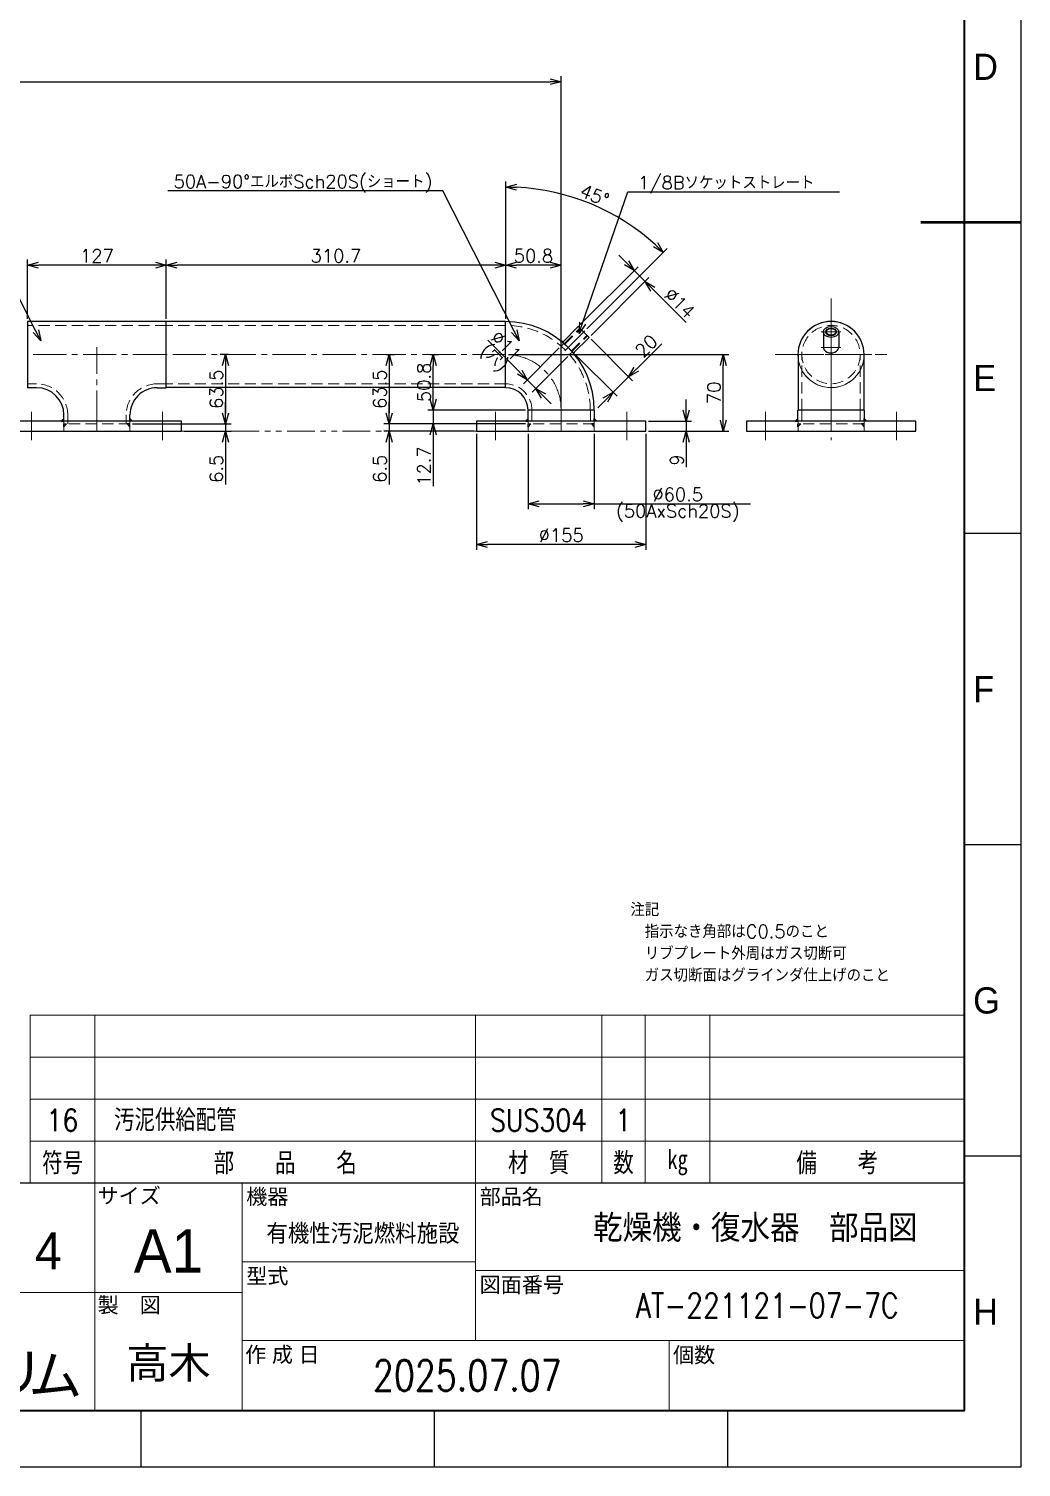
# Model space of a CAD drawing. Header units: millimetres. Extents: x -10 to 7117, y -19 to 2370.
# Drawn here: x 6208 to 7117, y 24 to 1341 of the extents above; entities that cross this region are included whole.
import ezdxf
from ezdxf import colors
from ezdxf.entities.mleader import LeaderData, LeaderLine
from ezdxf.enums import TextEntityAlignment as Align
from ezdxf.math import Vec2, Vec3

# ---------------------------------------------------------------- set-up
doc = ezdxf.new("R2010")
doc.units = ezdxf.units.MM
doc.header["$LTSCALE"] = 1.6
doc.header["$PDMODE"] = 99
doc.header["$PDSIZE"] = 1
for name, pattern in [('CENTER2', [28.575, 19.05, -3.175, 3.175, -3.175]), ('HIDDEN', [9.525, 6.35, -3.175]), ('PHANTOM2', [31.75, 15.875, -3.175, 3.175, -3.175, 3.175, -3.175])]:
    doc.linetypes.add(name, pattern=pattern)
for name, color, linetype, lineweight in [('02_細線', 5, 'Continuous', 13), ('04_HIDDEN', 2, 'HIDDEN', 13), ('05_CENTER', 4, 'CENTER2', 13), ('06_PHANTOM', 2, 'PHANTOM2', 13), ('07_TEXT', 3, 'Continuous', 13), ('08_DIM', 3, 'Continuous', 13), ('99_図枠', 7, 'Continuous', 40)]:
    doc.layers.add(name, color=color, linetype=linetype, lineweight=lineweight)
doc.layers.add('10_DRAFT', color=8, linetype='Continuous', lineweight=0, plot=False)
doc.styles.add('KSS_TXT', font='txt.shx', dxfattribs={"bigfont": 'extfont2.shx'})
doc.styles.add('MS_G', font='MS Gothic.ttf')
doc.styles.get("Standard").update_dxf_attribs({"font": 'txt.shx', "bigfont": 'extfont2.shx'})
doc.styles.add('寸法用', font='simplex.shx', dxfattribs={"width": 0.8, "bigfont": '@extfont2.shx'})
doc.styles.add('表題用', font='MS PGothic.ttf')
doc.dimstyles.new('KSS_DIM', dxfattribs={"dimscale": 4, "dimtxt": 3, "dimasz": 2.5, "dimexe": 1.25, "dimexo": 0.625, "dimtad": 1, "dimdsep": 46, "dimtxsty": 'KSS_TXT', "dimblk": 'OPEN30', "dimcen": 0, "dimazin": 2, "dimtfac": 0.75, "dimtmove": 0, "dimatfit": 3, "dimldrblk": 'OPEN30', "dimfxl": 1.25, "dimtolj": 1, "dimarcsym": 0})

# ---------------------------------------------------------------- blocks, each defined once
blk = doc.blocks.new('A$C73CF5400')
at = {"color": 0}
blk.add_lwpolyline([(-7, 0), (7, 0), (7, -20), (-7, -20)], close=True, dxfattribs=at)
at = {"layer": '04_HIDDEN'}
for p, q in [((-5.5, 3.7), (-5.5, 0.2)), ((-4.9, 0), (-4.9, -20)), ((-4.3, 0), (-4.3, -20)), ((4.3, 0), (4.3, -20)), ((4.9, 0), (4.9, -20)), ((5.5, 3.7), (5.5, 0.2))]:
    blk.add_line(p, q, dxfattribs=at)
at = {"layer": '05_CENTER'}
blk.add_line((0, -21.6), (0, 4.4), dxfattribs=at)
blk = doc.blocks.new('A$C26503DA7')
at = {"color": 0}
for p, q in [((-93.8, 60), (-93.8, 55.3)), ((-33.3, 60), (-33.3, 55.3)), ((-127, 30.3), (-127, -30.2)), ((-118.8, 30.3), (-127, 30.3)), ((-8.3, 30.3), (0, 30.3)), ((0, -30.2), (0, 30.3)), ((-127, -30.2), (0, -30.2))]:
    blk.add_line(p, q, dxfattribs=at)
for centre, start, end in [((-118.8, 55.3), 270, 0), ((-8.3, 55.3), 180, 270)]:
    blk.add_arc(centre, 25, start, end, dxfattribs=at)
at = {"layer": '04_HIDDEN'}
for p, q in [((-93.8, 63.5), (-33.3, 63.5)), ((-90.3, 63.5), (-90.3, 55.3)), ((-36.8, 63.5), (-36.8, 55.3)), ((-118.8, 26.8), (-127, 26.8)), ((-8.3, 26.8), (0, 26.8)), ((-127, -26.7), (0, -26.7))]:
    blk.add_line(p, q, dxfattribs=at)
for centre, start, end in [((-118.8, 55.3), 270, 0), ((-8.3, 55.3), 180, 270)]:
    blk.add_arc(centre, 28.5, start, end, dxfattribs=at)
at = {"layer": '05_CENTER'}
for p, q in [((-63.5, 63.5), (-63.5, -6.8)), ((-127, 0), (0, 0))]:
    blk.add_line(p, q, dxfattribs=at)
at = {"layer": '10_DRAFT'}
for p, q in [((-93.8, 60), (-93.8, 63.5)), ((-33.3, 60), (-33.3, 63.5))]:
    blk.add_line(p, q, dxfattribs=at)
blk = doc.blocks.new('A$C321C7B51')
at = {"color": 0}
blk.add_lwpolyline([(10, 77.5), (1, 77.5), (1, -77.5), (10, -77.5)], close=True, dxfattribs=at)
at = {"layer": '04_HIDDEN'}
for p, q in [((10, 30.2), (1, 30.2)), ((10, -30.2), (1, -30.2))]:
    blk.add_line(p, q, dxfattribs=at)
at = {"layer": '05_CENTER'}
for p, q in [((-7.5, 60), (18.3, 60)), ((10, 0), (1, 0)), ((-7.5, -60), (18.3, -60))]:
    blk.add_line(p, q, dxfattribs=at)
blk = doc.blocks.new('A$C064419DC')
at = {"color": 0}
for p, q in [((0, 30.2), (0, -30.2)), ((-20.5, -50.8), (-81.1, -50.8))]:
    blk.add_line(p, q, dxfattribs=at)
for radius in [81, 20.5]:
    blk.add_arc((0, -50.8), radius, 90, 180, dxfattribs=at)
at = {"layer": '04_HIDDEN'}
for radius in [77.5, 24]:
    blk.add_arc((0, -50.8), radius, 90, 180, dxfattribs=at)
at = {"layer": '05_CENTER'}
blk.add_arc((0, -50.8), 50.8, 90, 180, dxfattribs=at)
blk = doc.blocks.new('A$C48047B7D')
at = {"color": 0}
for p, q in [((0, 30.2), (-50.8, 30.2)), ((0, 30.2), (0, -30.2)), ((-71.5, 7), (-57.3, 7)), ((-71.5, -7), (-57.3, -7)), ((-50.8, -30.2), (0, -30.2))]:
    blk.add_line(p, q, dxfattribs=at)
blk.add_arc((-50.8, 0), 30.3, 90, 270, dxfattribs=at)
for major_axis in [(0, -7), (0, 4.86), (0, 4.28)]:
    blk.add_ellipse((-71.5, 0), major_axis=major_axis, ratio=0.707107, dxfattribs=at)
blk.add_ellipse((-57.3, 0), major_axis=(0, -7), ratio=0.707107, start_param=0, end_param=3.14161, dxfattribs=at)
at = {"layer": '04_HIDDEN'}
for p, q in [((0, 26.7), (-50.8, 26.7)), ((0, -26.8), (-50.8, -26.8))]:
    blk.add_line(p, q, dxfattribs=at)
blk.add_circle((-50.8, 0), 26.7, dxfattribs=at)
blk.add_arc((-50.8, 0), 30.3, 270, 90, dxfattribs=at)
at = {"layer": '05_CENTER'}
for p, q in [((-50.8, -37.2), (-50.8, 37.2)), ((0, 0), (-88, 0)), ((-71.5, -9.1), (-71.5, 9.1)), ((-57.3, -9.1), (-57.3, 9.1))]:
    blk.add_line(p, q, dxfattribs=at)
blk = doc.blocks.new('_Open30')
at = {"color": 0, "linetype": 'ByBlock', "lineweight": -2}
for p, q in [((-1, 0.27), (0, 0)), ((0, 0), (-1, -0.27)), ((0, 0), (-1, 0))]:
    blk.add_line(p, q, dxfattribs=at)
blk = doc.blocks.new('*D241')
at = {"layer": '08_DIM', "color": 0, "lineweight": -2, "transparency": 16777216}
for p, q in [((6576.2, 1042.6), (6583.7, 1042.6)), ((6578.7, 1001.8), (6578.7, 1032.6)), ((6663, 991.8), (6573.7, 991.8))]:
    blk.add_line(p, q, dxfattribs=at)
at = {"layer": 'Defpoints', "color": 0, "transparency": 16777216}
for p in [(6573.7, 1042.6), (6578.7, 1042.6), (6665.5, 991.8)]:
    blk.add_point(p, dxfattribs=at)
at = {"layer": '08_DIM', "color": 0, "lineweight": -2, "transparency": 16777216, "xscale": 10, "yscale": 10, "zscale": 10}
for p, rotation in [((6578.7, 1042.6), 90), ((6578.7, 991.8), 270)]:
    blk.add_blockref('_Open30', p, dxfattribs=dict(at, rotation=rotation))
at = {"layer": '08_DIM', "color": 0, "transparency": 16777216, "insert": (6570.2, 1017.2), "char_height": 12, "attachment_point": 5, "rotation": 90, "style": 'KSS_TXT'}
blk.add_mtext('\\A1;50.8', dxfattribs=at)
blk = doc.blocks.new('*D242')
at = {"layer": '08_DIM', "color": 0, "lineweight": -2, "transparency": 16777216}
for p, q in [((6578.7, 1001.8), (6578.7, 1011.8)), ((6663, 991.8), (6573.7, 991.8)), ((6578.7, 991.8), (6578.7, 979.1)), ((6663, 979.1), (6573.7, 979.1)), ((6578.7, 969.1), (6578.7, 922.1))]:
    blk.add_line(p, q, dxfattribs=at)
at = {"layer": 'Defpoints', "color": 0, "transparency": 16777216}
for p in [(6665.5, 991.8), (6578.7, 979.1), (6665.5, 979.1)]:
    blk.add_point(p, dxfattribs=at)
at = {"layer": '08_DIM', "color": 0, "lineweight": -2, "transparency": 16777216, "xscale": 10, "yscale": 10, "zscale": 10}
for p, rotation in [((6578.7, 991.8), 270), ((6578.7, 979.1), 90)]:
    blk.add_blockref('_Open30', p, dxfattribs=dict(at, rotation=rotation))
at = {"layer": '08_DIM', "color": 0, "transparency": 16777216, "insert": (6570.2, 940.6), "char_height": 12, "attachment_point": 5, "rotation": 90, "style": 'KSS_TXT'}
blk.add_mtext('\\A1;12.7', dxfattribs=at)
blk = doc.blocks.new('*D275')
at = {"layer": '08_DIM', "color": 0, "lineweight": -2, "transparency": 16777216}
for p, q in [((6535.8, 1042.6), (6543.3, 1042.6)), ((6538.3, 1032.6), (6538.3, 989.1)), ((6663, 979.1), (6533.3, 979.1))]:
    blk.add_line(p, q, dxfattribs=at)
at = {"layer": 'Defpoints', "color": 0, "transparency": 16777216}
for p in [(6533.3, 1042.6), (6538.3, 979.1), (6665.5, 979.1)]:
    blk.add_point(p, dxfattribs=at)
at = {"layer": '08_DIM', "color": 0, "lineweight": -2, "transparency": 16777216, "xscale": 10, "yscale": 10, "zscale": 10}
for p, rotation in [((6538.3, 1042.6), 90), ((6538.3, 979.1), 270)]:
    blk.add_blockref('_Open30', p, dxfattribs=dict(at, rotation=rotation))
at = {"layer": '08_DIM', "color": 0, "transparency": 16777216, "insert": (6529.8, 1010.9), "char_height": 12, "attachment_point": 5, "rotation": 90, "style": 'KSS_TXT'}
blk.add_mtext('\\A1;63.5', dxfattribs=at)
blk = doc.blocks.new('*D276')
at = {"layer": '08_DIM', "color": 0, "lineweight": -2, "transparency": 16777216}
for p, q in [((6538.3, 989.1), (6538.3, 999.1)), ((6663, 979.1), (6533.3, 979.1)), ((6538.3, 979.1), (6538.3, 972.6)), ((6615.8, 972.6), (6533.3, 972.6)), ((6538.3, 962.6), (6538.3, 923.6))]:
    blk.add_line(p, q, dxfattribs=at)
at = {"layer": 'Defpoints', "color": 0, "transparency": 16777216}
for p in [(6665.5, 979.1), (6538.3, 972.6), (6618.3, 972.6)]:
    blk.add_point(p, dxfattribs=at)
at = {"layer": '08_DIM', "color": 0, "lineweight": -2, "transparency": 16777216, "xscale": 10, "yscale": 10, "zscale": 10}
for p, rotation in [((6538.3, 979.1), 270), ((6538.3, 972.6), 90)]:
    blk.add_blockref('_Open30', p, dxfattribs=dict(at, rotation=rotation))
at = {"layer": '08_DIM', "color": 0, "transparency": 16777216, "insert": (6529.8, 938.1), "char_height": 12, "attachment_point": 5, "rotation": 90, "style": 'KSS_TXT'}
blk.add_mtext('\\A1;6.5', dxfattribs=at)
blk = doc.blocks.new('*D277')
at = {"layer": '08_DIM', "color": 0, "lineweight": -2, "transparency": 16777216}
for p, q in [((6645, 1075.4), (6645, 1129.5)), ((6685.8, 1124.5), (6655, 1124.5)), ((6695.8, 994.3), (6695.8, 1129.5))]:
    blk.add_line(p, q, dxfattribs=at)
at = {"layer": 'Defpoints', "color": 0, "transparency": 16777216}
for p in [(6645, 1124.5), (6645, 1072.9), (6695.8, 991.8)]:
    blk.add_point(p, dxfattribs=at)
at = {"layer": '08_DIM', "color": 0, "lineweight": -2, "transparency": 16777216, "xscale": 10, "yscale": 10, "zscale": 10, "rotation": 180}
blk.add_blockref('_Open30', (6645, 1124.5), dxfattribs=at)
at = {"layer": '08_DIM', "color": 0, "lineweight": -2, "transparency": 16777216, "xscale": 10, "yscale": 10, "zscale": 10}
blk.add_blockref('_Open30', (6695.8, 1124.5), dxfattribs=at)
at = {"layer": '08_DIM', "color": 0, "transparency": 16777216, "insert": (6670.4, 1133), "char_height": 12, "attachment_point": 5, "style": 'KSS_TXT'}
blk.add_mtext('\\A1;50.8', dxfattribs=at)
blk = doc.blocks.new('*D278')
at = {"layer": '08_DIM', "color": 0, "lineweight": -2, "transparency": 16777216}
for p, q in [((6334.3, 1075.4), (6334.3, 1129.5)), ((6635, 1124.5), (6344.3, 1124.5)), ((6645, 1075.4), (6645, 1129.5))]:
    blk.add_line(p, q, dxfattribs=at)
at = {"layer": 'Defpoints', "color": 0, "transparency": 16777216}
for p in [(6334.3, 1124.5), (6334.3, 1072.9), (6645, 1072.9)]:
    blk.add_point(p, dxfattribs=at)
at = {"layer": '08_DIM', "color": 0, "lineweight": -2, "transparency": 16777216, "xscale": 10, "yscale": 10, "zscale": 10, "rotation": 180}
blk.add_blockref('_Open30', (6334.3, 1124.5), dxfattribs=at)
at = {"layer": '08_DIM', "color": 0, "lineweight": -2, "transparency": 16777216, "xscale": 10, "yscale": 10, "zscale": 10}
blk.add_blockref('_Open30', (6645, 1124.5), dxfattribs=at)
at = {"layer": '08_DIM', "color": 0, "transparency": 16777216, "insert": (6489.6, 1133), "char_height": 12, "attachment_point": 5, "style": 'KSS_TXT'}
blk.add_mtext('\\A1;310.7', dxfattribs=at)
blk = doc.blocks.new('*D279')
at = {"layer": '08_DIM', "color": 0, "lineweight": -2, "transparency": 16777216}
for p, q in [((6207.3, 1075.4), (6207.3, 1129.5)), ((6324.3, 1124.5), (6217.3, 1124.5)), ((6334.3, 1075.4), (6334.3, 1129.5))]:
    blk.add_line(p, q, dxfattribs=at)
at = {"layer": 'Defpoints', "color": 0, "transparency": 16777216}
for p in [(6207.3, 1124.5), (6207.3, 1072.9), (6334.3, 1072.9)]:
    blk.add_point(p, dxfattribs=at)
at = {"layer": '08_DIM', "color": 0, "lineweight": -2, "transparency": 16777216, "xscale": 10, "yscale": 10, "zscale": 10, "rotation": 180}
blk.add_blockref('_Open30', (6207.3, 1124.5), dxfattribs=at)
at = {"layer": '08_DIM', "color": 0, "lineweight": -2, "transparency": 16777216, "xscale": 10, "yscale": 10, "zscale": 10}
blk.add_blockref('_Open30', (6334.3, 1124.5), dxfattribs=at)
at = {"layer": '08_DIM', "color": 0, "transparency": 16777216, "insert": (6270.8, 1133), "char_height": 12, "attachment_point": 5, "style": 'KSS_TXT'}
blk.add_mtext('\\A1;127', dxfattribs=at)
blk = doc.blocks.new('*D267')
at = {"layer": '08_DIM', "color": 0, "lineweight": -2, "transparency": 16777216}
for p, q in [((4451.8, 1075.4), (4451.8, 1297.4)), ((4461.8, 1292.4), (6685.8, 1292.4)), ((6695.8, 994.3), (6695.8, 1297.4))]:
    blk.add_line(p, q, dxfattribs=at)
at = {"layer": 'Defpoints', "color": 0, "transparency": 16777216}
for p in [(6695.8, 1292.4), (4451.8, 1072.9), (6695.8, 991.8)]:
    blk.add_point(p, dxfattribs=at)
at = {"layer": '08_DIM', "color": 0, "lineweight": -2, "transparency": 16777216, "xscale": 10, "yscale": 10, "zscale": 10, "rotation": 180}
blk.add_blockref('_Open30', (4451.8, 1292.4), dxfattribs=at)
at = {"layer": '08_DIM', "color": 0, "lineweight": -2, "transparency": 16777216, "xscale": 10, "yscale": 10, "zscale": 10}
blk.add_blockref('_Open30', (6695.8, 1292.4), dxfattribs=at)
at = {"layer": '08_DIM', "color": 0, "transparency": 16777216, "insert": (5573.8, 1300.9), "char_height": 12, "attachment_point": 5, "style": 'KSS_TXT'}
blk.add_mtext('\\A1;2244', dxfattribs=at)
blk = doc.blocks.new('*D252')
at = {"layer": '08_DIM', "color": 0, "lineweight": -2, "transparency": 16777216}
for p, q in [((6647.5, 1042.6), (6849.2, 1042.6)), ((6844.2, 982.6), (6844.2, 1032.6)), ((6775.8, 972.6), (6849.2, 972.6))]:
    blk.add_line(p, q, dxfattribs=at)
at = {"layer": 'Defpoints', "color": 0, "transparency": 16777216}
for p in [(6645, 1042.6), (6844.2, 1042.6), (6773.3, 972.6)]:
    blk.add_point(p, dxfattribs=at)
at = {"layer": '08_DIM', "color": 0, "lineweight": -2, "transparency": 16777216, "xscale": 10, "yscale": 10, "zscale": 10}
for p, rotation in [((6844.2, 1042.6), 90), ((6844.2, 972.6), 270)]:
    blk.add_blockref('_Open30', p, dxfattribs=dict(at, rotation=rotation))
at = {"layer": '08_DIM', "color": 0, "transparency": 16777216, "insert": (6835.7, 1007.6), "char_height": 12, "attachment_point": 5, "rotation": 90, "style": 'KSS_TXT'}
blk.add_mtext('\\A1;70', dxfattribs=at)
blk = doc.blocks.new('*D253')
at = {"layer": '08_DIM', "color": 0, "lineweight": -2, "transparency": 16777216}
for p, q in [((6391.1, 1042.6), (6383.6, 1042.6)), ((6388.6, 1032.6), (6388.6, 989.1)), ((6303.5, 979.1), (6393.6, 979.1))]:
    blk.add_line(p, q, dxfattribs=at)
at = {"layer": 'Defpoints', "color": 0, "transparency": 16777216}
for p in [(6393.6, 1042.6), (6301, 979.1), (6388.6, 979.1)]:
    blk.add_point(p, dxfattribs=at)
at = {"layer": '08_DIM', "color": 0, "lineweight": -2, "transparency": 16777216, "xscale": 10, "yscale": 10, "zscale": 10}
for p, rotation in [((6388.6, 1042.6), 90), ((6388.6, 979.1), 270)]:
    blk.add_blockref('_Open30', p, dxfattribs=dict(at, rotation=rotation))
at = {"layer": '08_DIM', "color": 0, "transparency": 16777216, "insert": (6380.1, 1010.9), "char_height": 12, "attachment_point": 5, "rotation": 90, "style": 'KSS_TXT'}
blk.add_mtext('\\A1;63.5', dxfattribs=at)
blk = doc.blocks.new('*D254')
at = {"layer": '08_DIM', "color": 0, "lineweight": -2, "transparency": 16777216}
for p, q in [((6388.6, 989.1), (6388.6, 999.1)), ((6303.5, 979.1), (6393.6, 979.1)), ((6388.6, 979.1), (6388.6, 972.6)), ((6350.8, 972.6), (6393.6, 972.6)), ((6388.6, 962.6), (6388.6, 923.6))]:
    blk.add_line(p, q, dxfattribs=at)
at = {"layer": 'Defpoints', "color": 0, "transparency": 16777216}
for p in [(6301, 979.1), (6348.3, 972.6), (6388.6, 972.6)]:
    blk.add_point(p, dxfattribs=at)
at = {"layer": '08_DIM', "color": 0, "lineweight": -2, "transparency": 16777216, "xscale": 10, "yscale": 10, "zscale": 10}
for p, rotation in [((6388.6, 979.1), 270), ((6388.6, 972.6), 90)]:
    blk.add_blockref('_Open30', p, dxfattribs=dict(at, rotation=rotation))
at = {"layer": '08_DIM', "color": 0, "transparency": 16777216, "insert": (6380.1, 938.1), "char_height": 12, "attachment_point": 5, "rotation": 90, "style": 'KSS_TXT'}
blk.add_mtext('\\A1;6.5', dxfattribs=at)
blk = doc.blocks.new('*D258')
at = {"layer": '08_DIM', "color": 0, "lineweight": -2, "transparency": 16777216}
for p, q in [((6645, 1075.4), (6645, 1201)), ((6719.3, 1066.2), (6792.9, 1139.8))]:
    blk.add_line(p, q, dxfattribs=at)
blk.add_arc((6645, 991.8), 204.2, 47.8063, 87.1937, dxfattribs=at)
at = {"layer": 'Defpoints', "color": 0, "transparency": 16777216}
for p in [(6747.1, 1168.7), (6645, 1072.9), (6717.5, 1064.4), (6699.2, 1046.1), (6645, 1012.4)]:
    blk.add_point(p, dxfattribs=at)
at = {"layer": '08_DIM', "color": 0, "lineweight": -2, "transparency": 16777216, "xscale": 10, "yscale": 10, "zscale": 10}
for p, rotation in [((6645, 1196), 178.5968678378594), ((6789.3, 1136.2), 316.4031321577342)]:
    blk.add_blockref('_Open30', p, dxfattribs=dict(at, rotation=rotation))
at = {"layer": '08_DIM', "color": 0, "transparency": 16777216, "insert": (6726.4, 1188.3), "char_height": 12, "attachment_point": 5, "rotation": 337.5, "style": 'KSS_TXT'}
blk.add_mtext('\\A1;45°', dxfattribs=at)
blk = doc.blocks.new('*D259')
at = {"layer": '08_DIM', "color": 0, "lineweight": -2, "transparency": 16777216}
for p, q in [((6755.6, 1126.5), (6748.6, 1133.6)), ((6713.2, 1070), (6766.2, 1123)), ((6762.7, 1119.5), (6772.6, 1109.6)), ((6723.1, 1060.1), (6776.1, 1113.1)), ((6779.7, 1102.5), (6810.1, 1072.1))]:
    blk.add_line(p, q, dxfattribs=at)
at = {"layer": 'Defpoints', "color": 0, "transparency": 16777216}
for p in [(6772.6, 1109.6), (6711.5, 1068.2), (6721.4, 1058.3)]:
    blk.add_point(p, dxfattribs=at)
at = {"layer": '08_DIM', "color": 0, "lineweight": -2, "transparency": 16777216, "xscale": 10, "yscale": 10, "zscale": 10}
for p, rotation in [((6762.7, 1119.5), 315.0000000000227), ((6772.6, 1109.6), 135.0000000000227)]:
    blk.add_blockref('_Open30', p, dxfattribs=dict(at, rotation=rotation))
at = {"layer": '08_DIM', "color": 0, "transparency": 16777216, "insert": (6804.4, 1089.8), "char_height": 12, "attachment_point": 5, "rotation": 315, "style": 'KSS_TXT'}
blk.add_mtext('\\A1;%%C14', dxfattribs=at)
blk = doc.blocks.new('*D260')
at = {"layer": '08_DIM', "color": 0, "lineweight": -2, "transparency": 16777216}
for p, q in [((6723.1, 1056.6), (6761, 1018.7)), ((6709, 1042.4), (6746.9, 1004.5)), ((6764.6, 1029.3), (6787.9, 1052.6)), ((6743.3, 1008.1), (6757.5, 1022.2)), ((6736.3, 1001), (6729.2, 993.9))]:
    blk.add_line(p, q, dxfattribs=at)
at = {"layer": 'Defpoints', "color": 0, "transparency": 16777216}
for p in [(6721.4, 1058.3), (6707.2, 1044.2), (6757.5, 1022.2)]:
    blk.add_point(p, dxfattribs=at)
at = {"layer": '08_DIM', "color": 0, "lineweight": -2, "transparency": 16777216, "xscale": 10, "yscale": 10, "zscale": 10}
for p, rotation in [((6757.5, 1022.2), 225.0000000000049), ((6743.3, 1008.1), 45.00000000000488)]:
    blk.add_blockref('_Open30', p, dxfattribs=dict(at, rotation=rotation))
at = {"layer": '08_DIM', "color": 0, "transparency": 16777216, "insert": (6773.7, 1050.5), "char_height": 12, "attachment_point": 5, "rotation": 45, "style": 'KSS_TXT'}
blk.add_mtext('\\A1;20', dxfattribs=at)
blk = doc.blocks.new('*D261')
at = {"layer": '08_DIM', "color": 0, "lineweight": -2, "transparency": 16777216}
for p, q in [((6810.2, 991.6), (6810.2, 1001.6)), ((6775.8, 981.6), (6815.2, 981.6)), ((6810.2, 981.6), (6810.2, 972.6)), ((6775.8, 972.6), (6815.2, 972.6)), ((6810.2, 962.6), (6810.2, 939.6))]:
    blk.add_line(p, q, dxfattribs=at)
at = {"layer": 'Defpoints', "color": 0, "transparency": 16777216}
for p in [(6773.3, 981.6), (6773.3, 972.6), (6810.2, 972.6)]:
    blk.add_point(p, dxfattribs=at)
at = {"layer": '08_DIM', "color": 0, "lineweight": -2, "transparency": 16777216, "xscale": 10, "yscale": 10, "zscale": 10}
for p, rotation in [((6810.2, 981.6), 270), ((6810.2, 972.6), 90)]:
    blk.add_blockref('_Open30', p, dxfattribs=dict(at, rotation=rotation))
at = {"layer": '08_DIM', "color": 0, "transparency": 16777216, "insert": (6801.7, 946.1), "char_height": 12, "attachment_point": 5, "rotation": 90, "style": 'KSS_TXT'}
blk.add_mtext('\\A1;9', dxfattribs=at)
blk = doc.blocks.new('*D262')
at = {"layer": '08_DIM', "color": 0, "lineweight": -2, "transparency": 16777216}
for p, q in [((6665.5, 970.1), (6665.5, 901)), ((6726, 970.1), (6726, 901)), ((6675.5, 906), (6716, 906)), ((6726, 906), (6869, 906))]:
    blk.add_line(p, q, dxfattribs=at)
at = {"layer": 'Defpoints', "color": 0, "transparency": 16777216}
for p in [(6665.5, 972.6), (6726, 972.6), (6726, 906)]:
    blk.add_point(p, dxfattribs=at)
at = {"layer": '08_DIM', "color": 0, "lineweight": -2, "transparency": 16777216, "xscale": 10, "yscale": 10, "zscale": 10, "rotation": 180}
blk.add_blockref('_Open30', (6665.5, 906), dxfattribs=at)
at = {"layer": '08_DIM', "color": 0, "lineweight": -2, "transparency": 16777216, "xscale": 10, "yscale": 10, "zscale": 10}
blk.add_blockref('_Open30', (6726, 906), dxfattribs=at)
at = {"layer": '08_DIM', "color": 0, "transparency": 16777216, "char_height": 12, "attachment_point": 5, "style": 'KSS_TXT'}
for s, insert in [('\\A1;%%C60.5', (6802.5, 914.5)), ('\\A1;(50AxSch20S)', (6802.5, 897.5))]:
    blk.add_mtext(s, dxfattribs=dict(at, insert=insert))
blk = doc.blocks.new('*D300')
at = {"layer": '08_DIM', "color": 0, "lineweight": -2, "transparency": 16777216}
for p, q in [((6618.3, 970.1), (6618.3, 863.8)), ((6773.3, 970.1), (6773.3, 863.8)), ((6763.3, 868.8), (6628.3, 868.8))]:
    blk.add_line(p, q, dxfattribs=at)
at = {"layer": 'Defpoints', "color": 0, "transparency": 16777216}
for p in [(6618.3, 972.6), (6773.3, 972.6), (6618.3, 868.8)]:
    blk.add_point(p, dxfattribs=at)
at = {"layer": '08_DIM', "color": 0, "lineweight": -2, "transparency": 16777216, "xscale": 10, "yscale": 10, "zscale": 10, "rotation": 180}
blk.add_blockref('_Open30', (6618.3, 868.8), dxfattribs=at)
at = {"layer": '08_DIM', "color": 0, "lineweight": -2, "transparency": 16777216, "xscale": 10, "yscale": 10, "zscale": 10}
blk.add_blockref('_Open30', (6773.3, 868.8), dxfattribs=at)
at = {"layer": '08_DIM', "color": 0, "transparency": 16777216, "insert": (6695.8, 877.3), "char_height": 12, "attachment_point": 5, "style": 'KSS_TXT'}
blk.add_mtext('\\A1;%%C155', dxfattribs=at)
blk = doc.blocks.new('*D299')
at = {"layer": '08_DIM', "color": 0, "lineweight": -2, "transparency": 16777216}
for p, q in [((6657.8, 1026.6), (6628.5, 1055.8)), ((6694, 1048.7), (6661.3, 1015.9)), ((6701.8, 1040.9), (6669.1, 1008.2)), ((6672.6, 1011.7), (6664.8, 1019.5)), ((6679.7, 1004.6), (6686.7, 997.6))]:
    blk.add_line(p, q, dxfattribs=at)
at = {"layer": 'Defpoints', "color": 0, "transparency": 16777216}
for p in [(6695.8, 1050.4), (6703.5, 1042.6), (6664.8, 1019.5)]:
    blk.add_point(p, dxfattribs=at)
at = {"layer": '08_DIM', "color": 0, "lineweight": -2, "transparency": 16777216, "xscale": 10, "yscale": 10, "zscale": 10}
for p, rotation in [((6664.8, 1019.5), 315.0000000000227), ((6672.6, 1011.7), 135.0000000000227)]:
    blk.add_blockref('_Open30', p, dxfattribs=dict(at, rotation=rotation))
at = {"layer": '08_DIM', "color": 0, "transparency": 16777216, "char_height": 12, "attachment_point": 5, "rotation": 315, "style": 'KSS_TXT'}
for s, insert in [('\\A1;%%C11', (6645.6, 1050.7)), ('\\A1;(穴)', (6633.6, 1038.7))]:
    blk.add_mtext(s, dxfattribs=dict(at, insert=insert))

msp = doc.modelspace()

# ---------------------------------------------------------------- linework, layer by layer
at = {"color": 0}
for p, q in [((6644.957, 1072.881), (6334.257, 1072.881)), ((6644.957, 1012.381), (6334.257, 1012.381))]:
    msp.add_line(p, q, dxfattribs=at)
for p, q in [((6665.507, 982.631), (6665.507, 991.831)), ((6726.007, 991.831), (6726.007, 982.631)), ((6912.575, 982.631), (6912.575, 991.831)), ((6973.075, 991.831), (6973.075, 982.631))]:
    msp.add_line(p, q)
at = {"color": 3}
for points in [[(6240.507, 981.631), (6240.507, 984.131), (6240.507, 984.131), (6238.007, 981.631)], [(6240.507, 979.131), (6243.007, 979.131), (6243.007, 979.131), (6240.507, 976.631)], [(6301.007, 979.131), (6298.507, 979.131), (6298.507, 979.131), (6301.007, 976.631)], [(6301.007, 981.631), (6301.007, 984.131), (6301.007, 984.131), (6303.507, 981.631)], [(6665.507, 981.631), (6665.507, 984.131), (6665.507, 984.131), (6663.007, 981.631)], [(6665.507, 979.131), (6668.007, 979.131), (6668.007, 979.131), (6665.507, 976.631)], [(6726.007, 979.131), (6723.507, 979.131), (6723.507, 979.131), (6726.007, 976.631)], [(6726.007, 981.631), (6726.007, 984.131), (6726.007, 984.131), (6728.507, 981.631)], [(6912.575, 981.631), (6912.575, 984.131), (6912.575, 984.131), (6910.075, 981.631)], [(6912.575, 979.131), (6915.075, 979.131), (6915.075, 979.131), (6912.575, 976.631)], [(6973.075, 979.131), (6970.575, 979.131), (6970.575, 979.131), (6973.075, 976.631)], [(6973.075, 981.631), (6973.075, 984.131), (6973.075, 984.131), (6975.575, 981.631)]]:
    msp.add_lwpolyline(points, close=True, dxfattribs=at)
for centre, start, end in [((6697.448, 1052.125), 79.648823, 114.650033), ((6705.252, 1044.322), 335.349967, 10.351177)]:
    msp.add_arc(centre, 2.607, start, end, dxfattribs=at)
at = {"layer": '02_細線'}
for p, q in [((6209.542, 284.235), (6209.542, 437.835)), ((6209.542, 437.835), (7064.936, 437.835)), ((6268.936, 437.835), (6268.936, 284.235)), ((6617.327, 437.835), (6617.327, 284.235)), ((6732.97, 437.835), (6732.97, 284.235)), ((6772.566, 437.835), (6772.566, 284.235)), ((6831.96, 437.835), (6831.96, 284.235)), ((6209.542, 399.435), (7064.936, 399.435)), ((6209.542, 361.035), (7064.936, 361.035)), ((6209.542, 322.635), (7064.936, 322.635))]:
    msp.add_line(p, q, dxfattribs=at)
at = {"layer": '04_HIDDEN'}
for p, q in [((6644.957, 1069.381), (6334.257, 1069.381)), ((6644.957, 1015.881), (6334.257, 1015.881)), ((6669.007, 991.831), (6669.007, 979.131)), ((6722.507, 991.831), (6722.507, 979.131)), ((6916.075, 991.831), (6916.075, 979.131)), ((6969.575, 991.831), (6969.575, 979.131)), ((6726.007, 979.131), (6665.507, 979.131)), ((6973.075, 979.131), (6912.575, 979.131))]:
    msp.add_line(p, q, dxfattribs=at)
at = {"layer": '05_CENTER'}
for p, q in [((6942.825, 1093.817), (6942.825, 964.328)), ((6644.957, 1042.631), (6334.257, 1042.631)), ((6891.638, 1042.631), (6994.012, 1042.631)), ((6695.757, 991.831), (6695.757, 979.131)), ((6942.825, 991.831), (6942.825, 979.131))]:
    msp.add_line(p, q, dxfattribs=at)
at = {"layer": '06_PHANTOM'}
msp.add_line((5073.257, 972.631), (6618.257, 972.631), dxfattribs=at)
at = {"layer": '10_DRAFT'}
msp.add_circle((6942.825, 1042.631), 30.25, dxfattribs=at)
at = {"layer": '99_図枠', "lineweight": 53}
msp.add_line((7116.941, 1163.615), (7024.932, 1163.615), dxfattribs=at)
at = {"layer": '99_図枠', "lineweight": 25}
for p, q in [((7116.941, 878.763), (7064.936, 878.763)), ((7116.941, 593.912), (7064.936, 593.912)), ((7116.941, 309.06), (7064.936, 309.06)), ((6311.301, 24.209), (6311.301, 76.214)), ((6311.301, 24.441), (6311.301, 76.214)), ((6579.848, 24.441), (6579.848, 76.214)), ((6848.394, 24.441), (6848.394, 76.214))]:
    msp.add_line(p, q, dxfattribs=at)
at = {"layer": '99_図枠', "lineweight": 13}
for p, q in [((6268.856, 76.214), (6268.856, 284.235)), ((6403.658, 76.214), (6403.658, 284.235)), ((6617.282, 284.235), (6617.282, 140.22)), ((6403.658, 212.227), (6617.282, 212.227)), ((6617.282, 204.227), (7064.936, 204.227)), ((6403.658, 184.225), (5944.824, 184.225)), ((6403.658, 140.22), (7064.936, 140.22)), ((6794.768, 140.22), (6794.768, 76.214))]:
    msp.add_line(p, q, dxfattribs=at)
at = {"layer": '99_図枠'}
msp.add_lwpolyline([(4050.234, 76.214), (7064.936, 76.214), (7064.936, 2251.016), (4050.234, 2251.016)], close=True, dxfattribs=at)
at = {"layer": '99_図枠', "lineweight": 25}
msp.add_lwpolyline([(5944.824, 76.214), (7064.936, 76.214), (7064.936, 284.235), (5944.824, 284.235)], close=True, dxfattribs=at)
at = {"layer": 'Defpoints'}
msp.add_lwpolyline([(3894.378, 24.441), (7116.941, 24.441), (7116.941, 2303.021), (3894.378, 2303.021)], close=True, dxfattribs=at)

# ---------------------------------------------------------------- block references
for name, p, rotation in [('A$C48047B7D', (6942.825, 991.831), 270), ('A$C26503DA7', (6207.257, 1042.631), 180), ('A$C064419DC', (6695.757, 991.831), 270), ('A$C73CF5400', (6702.268, 1049.142), 134.9999999999999), ('A$C321C7B51', (6270.757, 982.631), 270), ('A$C321C7B51', (6695.757, 982.631), 270), ('A$C321C7B51', (6942.825, 982.631), 270)]:
    msp.add_blockref(name, p, dxfattribs=dict(rotation=rotation))

# ---------------------------------------------------------------- texts
for tag, height, style, width, p in [('16', 20, 'KSS_TXT', 0.85, (6239.239, 341.835)), ('SUS304', 20, 'KSS_TXT', 0.85, (6675.148, 341.835)), ('1', 20, 'KSS_TXT', 0.85, (6752.768, 341.835)), ('符号', 20, 'KSS_TXT', 0.85, (6239.304, 303.442)), ('部\u3000\u3000品\u3000\u3000名', 20, 'KSS_TXT', 0.85, (6443.197, 303.442)), ('材\u3000質', 20, 'KSS_TXT', 0.85, (6675.214, 303.442)), ('数', 20, 'KSS_TXT', 0.85, (6752.833, 303.442)), ('㎏', 20, 'KSS_TXT', 0.85, (6802.328, 303.442)), ('備\u3000\u3000考', 20, 'KSS_TXT', 0.85, (6948.513, 303.442)), ('乾燥機・復水器\u3000部品図', 22, '表題用', 0.9, (6873.484, 244.231)), ('有機性汚泥燃料施設', 16, '表題用', 0.9, (6514.323, 238.84)), ('AT-221121-07-7C', 22.4, '寸法用', 0.8, (6884.425, 172.223)), ('2025.07.07', 28, '寸法用', 0.8, (6609.82, 108.217))]:
    msp.add_attdef(tag, text='', height=height, dxfattribs=dict(style=style, width=width)).set_placement(p, align=Align.MIDDLE)
at = {"style": 'KSS_TXT', "width": 0.85}
msp.add_attdef('汚泥供給配管', text='', height=20, dxfattribs=at).set_placement((6286.504, 341.835), align=Align.MIDDLE_LEFT)
at = {"style": '表題用'}
for tag, height, p in [('1：4', 33.943, (6190.849, 222.228)), ('高木', 28.286, (6336.257, 120.218))]:
    msp.add_attdef(tag, text='', height=height, dxfattribs=at).set_placement(p, align=Align.MIDDLE)
at = {"layer": '07_TEXT', "ltscale": 2, "insert": (6759.108, 540.578), "char_height": 12, "attachment_point": 1}
msp.add_mtext_dynamic_manual_height_columns('注記\\P\u3000指示なき角部はC0.5のこと\\P\u3000リブプレート外周はガス切断可\\P\u3000ガス切断面はグラインダ仕上げのこと', width=288.71644, gutter_width=15, heights=[0], dxfattribs=at)
at = {"layer": '99_図枠', "lineweight": 13, "style": '表題用'}
for s, p in [('D', (7072.937, 1306.041)), ('E', (7072.937, 1021.189)), ('F', (7072.937, 736.337)), ('G', (7072.937, 451.486)), ('H', (7072.937, 166.634))]:
    msp.add_text(s, height=24.002, dxfattribs=at).set_placement(p, align=Align.MIDDLE_LEFT)
at = {"layer": '99_図枠', "style": '表題用'}
for s, p in [('サイズ', (6271.394, 272.763)), ('機器', (6407.502, 271.942)), ('部品名', (6621.126, 271.942)), ('型式', (6407.502, 199.228)), ('図面番号', (6621.126, 191.227)), ('製\u3000図', (6271.394, 172.753)), ('作 成 日', (6406.526, 127.39)), ('個数', (6798.126, 126.999))]:
    msp.add_text(s, height=14.1428, dxfattribs=at).set_placement(p, align=Align.MIDDLE_LEFT)
msp.add_text('A1', height=39.5999, dxfattribs=at).set_placement((6336.257, 222.228), align=Align.MIDDLE)
at = {"layer": '99_図枠', "lineweight": 5, "style": 'MS_G'}
for s, p in [('リ', (6197.877, 110.6)), ('ム', (6232.687, 108.32))]:
    msp.add_text(s, height=36.119, dxfattribs=at).set_placement(p, align=Align.MIDDLE_CENTER)

# ---------------------------------------------------------------- dimensions: what is measured, and where the dimension line sits
at = {"layer": '08_DIM'}
for base, p1, p2, picture, middle in [((6695.757, 1292.377), (4451.757, 1072.881), (6695.757, 991.831), '*D267', (5573.757, 1300.877)), ((6207.257, 1124.521), (6334.257, 1072.881), (6207.257, 1072.881), '*D279', (6270.757, 1133.021)), ((6334.257, 1124.521), (6644.957, 1072.881), (6334.257, 1072.881), '*D278', (6489.607, 1133.021)), ((6644.957, 1124.521), (6695.757, 991.831), (6644.957, 1072.881), '*D277', (6670.357, 1133.021))]:
    dim = msp.add_linear_dim(base=base, p1=p1, p2=p2, dimstyle='KSS_DIM', dxfattribs=at)
    dim.commit()
    dim.dimension.update_dxf_attribs({"geometry": picture, "text_midpoint": middle})
dim = msp.add_angular_dim_2l(base=(6747.053, 1168.666), line1=((6644.957, 1012.381), (6644.957, 1072.881)), line2=((6717.522, 1064.395), (6699.186, 1046.059)), dimstyle='KSS_DIM', dxfattribs=at)
dim.commit()
dim.dimension.update_dxf_attribs({"geometry": '*D258', "text_midpoint": (6726.35, 1188.332)})
for base, p1, p2, angle, override, picture, middle in [((6772.598, 1109.573), (6711.46, 1068.234), (6721.36, 1058.334), 315, {"dimpost": ''}, '*D259', (6804.418, 1089.774)), ((6664.83, 1019.482), (6703.544, 1042.64), (6695.766, 1050.418), 135, {"dimpost": '\\X(穴)'}, '*D299', (6639.586, 1044.725))]:
    dim = msp.add_linear_dim(base=base, p1=p1, p2=p2, angle=angle, text='%%C<>', dimstyle='KSS_DIM', override=override, dxfattribs=at)
    dim.commit()
    dim.dimension.update_dxf_attribs({"geometry": picture, "text_midpoint": middle})
for base, p1, p2, angle, picture, middle in [((6757.485, 1022.209), (6707.218, 1044.192), (6721.36, 1058.334), 225, '*D260', (6773.749, 1050.493)), ((6388.6, 979.131), (6393.6, 1042.631), (6301.007, 979.131), 90, '*D253', (6380.1, 1010.881)), ((6538.34, 979.131), (6533.34, 1042.631), (6665.507, 979.131), 90, '*D275', (6529.84, 1010.881)), ((6578.662, 1042.631), (6665.507, 991.831), (6573.662, 1042.631), 90, '*D241', (6570.162, 1017.231)), ((6844.219, 1042.631), (6773.257, 972.631), (6644.957, 1042.631), 90, '*D252', (6835.719, 1007.631)), ((6578.662, 979.131), (6665.507, 991.831), (6665.507, 979.131), 90, '*D242', (6570.162, 940.631)), ((6810.242, 972.631), (6773.257, 981.631), (6773.257, 972.631), 90, '*D261', (6801.742, 946.131)), ((6388.6, 972.631), (6301.007, 979.131), (6348.257, 972.631), 90, '*D254', (6380.1, 938.131)), ((6538.34, 972.631), (6665.507, 979.131), (6618.257, 972.631), 90, '*D276', (6529.84, 938.131))]:
    dim = msp.add_linear_dim(base=base, p1=p1, p2=p2, angle=angle, dimstyle='KSS_DIM', dxfattribs=at)
    dim.commit()
    dim.dimension.update_dxf_attribs({"geometry": picture, "text_midpoint": middle})
dim = msp.add_linear_dim(base=(6618.257, 868.792), p1=(6773.257, 972.631), p2=(6618.257, 972.631), text='%%C<>', dimstyle='KSS_DIM', dxfattribs=at)
dim.commit()
dim.dimension.update_dxf_attribs({"geometry": '*D300', "text_midpoint": (6695.757, 877.292)})
dim = msp.add_linear_dim(base=(6726.007, 905.958), p1=(6665.507, 972.631), p2=(6726.007, 972.631), text='%%C<>', dimstyle='KSS_DIM', override={"dimpost": '\\X(50AxSch20S)'}, dxfattribs=at)
dim.commit()
dim.dimension.update_dxf_attribs({"geometry": '*D262', "text_midpoint": (6802.507, 905.958)})

# ---------------------------------------------------------------- leaders
ml = msp.add_multileader_mtext('Standard', dxfattribs=at)
ml.set_content('50Ax50Ax50AティーSch20S', color=256)
ml.set_leader_properties()
ml.set_arrow_properties(name='OPEN30')
ml.build(insert=Vec2(0, 0))
ml.multileader.update_dxf_attribs({"text_left_attachment_type": 6, "text_right_attachment_type": 6, "dogleg_length": 0.36, "arrow_head_size": 10, "scale": 4})
ctx = ml.context
ctx.base_point, ctx.scale, ctx.char_height, ctx.arrow_head_size, ctx.landing_gap_size, ctx.plane_origin = Vec3(5896.996, 1192.581), 4, 12, 10, 8, Vec3(6219.503, 1055.046)
ctx.left_attachment, ctx.right_attachment, ctx.text_align_type = 6, 6, 2
notes = []
notes.append((ctx, [(0, (1, 1, 0), (6149.636, 1192.581), (-1, 0), 1.44, [(0, [(6219.503, 1055.046)], 0, [])])]))
ctx.mtext.insert, ctx.mtext.alignment, ctx.mtext.flow_direction = Vec3(6140.196, 1206.981), 3, 5
ml = msp.add_multileader_mtext('Standard', dxfattribs=at)
ml.set_content('50A-90°エルボSch20S(ショート)', color=256)
ml.set_leader_properties()
ml.set_arrow_properties(name='OPEN30')
ml.build(insert=Vec2(0, 0))
ml.multileader.update_dxf_attribs({"text_left_attachment_type": 6, "text_right_attachment_type": 6, "dogleg_length": 0.36, "arrow_head_size": 10, "scale": 4})
ctx = ml.context
ctx.base_point, ctx.scale, ctx.char_height, ctx.arrow_head_size, ctx.landing_gap_size, ctx.plane_origin = Vec3(6311.096, 1192.581), 4, 12, 10, 8, Vec3(6657.203, 1055.046)
ctx.left_attachment, ctx.right_attachment, ctx.text_align_type = 6, 6, 2
notes.append((ctx, [(0, (1, 1, 0), (6587.336, 1192.581), (-1, 0), 1.44, [(0, [(6657.203, 1055.046)], 0, [])])]))
ctx.mtext.insert, ctx.mtext.alignment, ctx.mtext.flow_direction = Vec3(6577.896, 1206.981), 3, 5
ml = msp.add_multileader_mtext('Standard', dxfattribs=at)
ml.set_content('1/8Bソケットストレート', color=256)
ml.set_leader_properties()
ml.set_arrow_properties(name='OPEN30')
ml.build(insert=Vec2(0, 0))
ml.multileader.update_dxf_attribs({"text_left_attachment_type": 6, "text_right_attachment_type": 6, "dogleg_length": 0.36, "arrow_head_size": 10, "scale": 4})
ctx = ml.context
ctx.base_point, ctx.scale, ctx.char_height, ctx.arrow_head_size, ctx.landing_gap_size, ctx.plane_origin = Vec3(6758.125, 1191.59), 4, 12, 10, 8, Vec3(6657.203, 1055.046)
ctx.left_attachment, ctx.right_attachment = 6, 6
notes.append((ctx, [(1, (1, 1, 0), (6756.685, 1191.59), (1, 0), 1.44, [(0, [(6712.144, 1061.921)], 0, [])])]))
ctx.mtext.insert, ctx.mtext.flow_direction = Vec3(6766.125, 1205.99), 5
for ctx, leaders in notes:
    for number, flags, end, landing, length, lines in leaders:
        leader = LeaderData()
        leader.index, (leader.has_last_leader_line, leader.has_dogleg_vector, leader.attachment_direction) = number, flags
        leader.last_leader_point, leader.dogleg_vector, leader.dogleg_length = Vec3(end), Vec3(landing), length
        for number, points, colour, breaks in lines:
            line = LeaderLine()
            line.index, line.vertices, line.color, line.breaks = number, Vec3.list(points), colors.encode_raw_color(colour), breaks
            leader.lines.append(line)
        ctx.leaders.append(leader)

doc.saveas('drawing.dxf')
